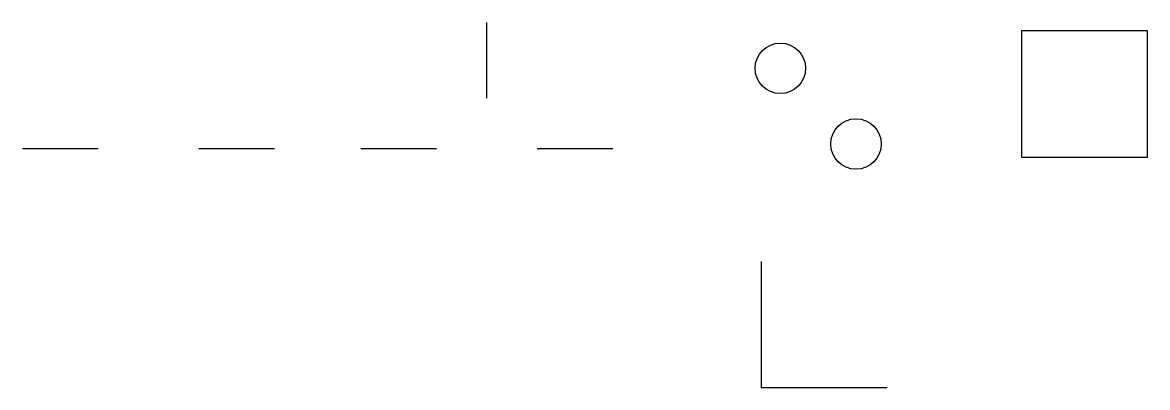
# Model space of a CAD drawing. Header units: millimetres. Extents: x 2426 to 2873, y 2249 to 2394.
import ezdxf

# ---------------------------------------------------------------- set-up
doc = ezdxf.new("R2010")
doc.units = ezdxf.units.MM

msp = doc.modelspace()

# ---------------------------------------------------------------- linework, layer by layer
for p, q in [((2610.54, 2363.55), (2610.54, 2393.55)), ((2872.62, 2390.22), (2822.62, 2390.22)), ((2822.62, 2390.22), (2822.62, 2340.22)), ((2872.62, 2340.22), (2872.62, 2390.22)), ((2426.36, 2343.55), (2456.36, 2343.55)), ((2496.36, 2343.55), (2526.36, 2343.55)), ((2560.54, 2343.55), (2590.54, 2343.55)), ((2630.54, 2343.55), (2660.54, 2343.55)), ((2822.62, 2340.22), (2872.62, 2340.22)), ((2719.36, 2298.83), (2719.36, 2248.83)), ((2719.36, 2248.83), (2769.36, 2248.83))]:
    msp.add_line(p, q)
for centre in [(2726.98, 2375.39), (2756.98, 2345.39)]:
    msp.add_circle(centre, 10)

doc.saveas('drawing.dxf')
